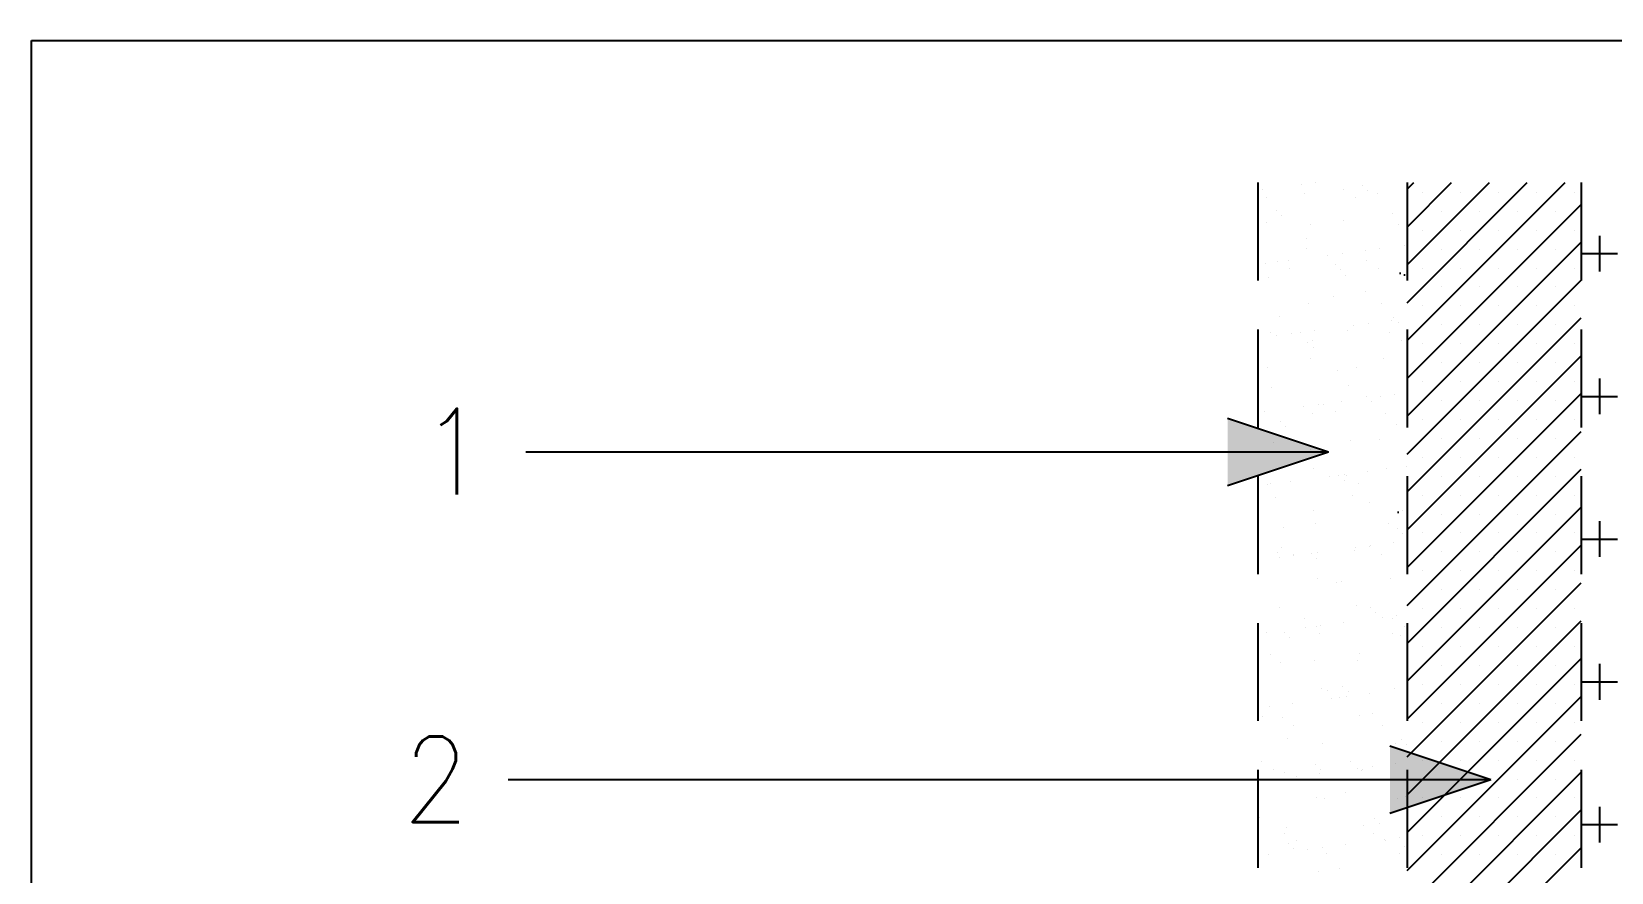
# Model space of a CAD drawing. Header units: millimetres. Extents: x 1852829 to 1882754, y -270850 to -231658.
# Drawn here: x 1857577.7 to 1857771.5, y -238351.2 to -238248.1 of the extents above; entities that cross this region are included whole.
import ezdxf

# ---------------------------------------------------------------- set-up
doc = ezdxf.new("R2010")
doc.units = ezdxf.units.MM
doc.linetypes.add('DASHED', pattern=[0.75, 0.5, -0.25])
doc.layers.add('DETAYLAR', color=7, linetype='Continuous')
doc.styles.add('ELEKTRIK', font='romanstw.shx', dxfattribs={"height": 0.2})
doc.styles.get("Standard").update_dxf_attribs({"font": 'ARIALN.TTF'})
doc.linetypes.add('DIYAFON-HATTI', pattern='A,12.7,-5.08,["DF",Standard,S=2.54,R=0,X=-2.54,Y=-1.27],-5.08', length=22.86)

# ---------------------------------------------------------------- blocks, each defined once
blk = doc.blocks.new('TD7')
at = {"linetype": 'Continuous', "ltscale": 40}
h = blk.add_hatch(dxfattribs=at)
h.set_pattern_fill('AR-SAND,_I', color=256, scale=29.16666666666666, style=2)
h.set_pattern_definition([(37.50000000000001, (-23634.79990994395, -8647.217316789203), (-1.837306278196903, 56.19902659621708), [0, -44.33333333333332, 0, -49.58333333333332, 0, -47.39583333333332]), (7.499999999999996, (-23634.79990994395, -8647.217316789203), (51.61848723697538, 82.3125935692007), [0, -23.91666666666652, 0, -39.95833333333305, 0, -15.31249999999992]), (327.5, (-23670.67490994395, -8647.217316789203), (90.82913763441861, 0.1650557281614644), [0, -14.58333333333333, 0, -52.5, 0, -68.54166666666667]), (317.5, (-23670.67490994395, -8647.217316789203), (87.67869263335854, 25.59887064391559), [0, -7.291666666666665, 0, -34.41666666666666, 0, -39.37499999999998])])
edge = h.paths.add_edge_path()
edge.add_line((-462.7535068386932, 631.9462456818436), (-432.2095254722515, 631.9462456818436))
edge.add_line((-492.6443883707976, 666.8361246686544), (-492.6443883707976, 631.9462456818436))
edge.add_line((-492.6443883707976, 666.8361246686544), (-462.7535068386932, 666.8361246686544))
edge.add_line((-462.7535068386932, 1292.85897719278), (-432.2095254722515, 1292.85897719278))
edge.add_line((-492.6443883707976, 631.9462456818436), (-462.7535068386932, 631.9462456818436))
edge.add_line((-462.7535068386932, 1292.85897719278), (-462.7535068386932, 631.9462456819018))
edge.add_line((-432.2095254728337, 1292.85897719278), (-432.2095254728337, 632.7648766125202))
h = blk.add_hatch(dxfattribs=at)
h.set_pattern_fill('CROSS,_I', color=256, scale=58.33333333333333, style=2)
h.set_pattern_definition([(0, (-23634.79990994395, -8669.255376965913), (14.58333333333333, 14.58333333333332), [7.291666666666666, -21.875]), (90, (-23631.15407661034, -8672.90121029923), (-14.58333333333333, 14.58333333333332), [7.291666666666663, -21.87499999999999])])
edge = h.paths.add_edge_path()
edge.add_line((-108.951249265112, 1270.82091701607), (-108.951249265112, 626.9617341608391))
edge.add_line((-396.6442960513523, 1270.82091701607), (-396.6442960513523, 610.7268164357519))
for points in [[(-468.9521358566126, 1213.829436490196), (-468.9521358566126, 1200.053806838579), (-448.2782981342169, 1206.941621664329)], [(-435.7564223704392, 1146.868037795764), (-435.7564223704392, 1133.092408144148), (-415.0825846475782, 1139.980222969898)]]:
    blk.add_hatch(color=256, dxfattribs=at).paths.add_polyline_path(points)
at = {"color": 2, "linetype": 'DASHED', "ltscale": 40}
for p, q in [((-462.7535068386932, 1261.994623034145), (-462.7535068386932, 631.9462456818436)), ((-432.2095254728337, 1261.994623034145), (-432.2095254728337, 632.7648766124621)), ((-396.6442960513523, 1261.994623034145), (-396.6442960513523, 632.7648766124621)), ((-433.2356773082865, 1194.946573566878), (-433.2356773082865, 1194.946573566878))]:
    blk.add_line(p, q, dxfattribs=at)
at = {"linetype": 'Continuous', "ltscale": 40}
for p, q in [((-461.8354509795317, 1260.495015628985), (-461.8354509795317, 1260.495015628985)), ((-453.912154129357, 1261.538137448486), (-453.912154129357, 1261.538137448486)), ((-450.8758542413125, 1261.93787391216), (-450.8758542413125, 1261.93787391216)), ((-445.2300134422257, 1260.617406545905), (-445.2300134422257, 1260.617406545905)), ((-441.3947734002722, 1261.383627087169), (-441.3947734002722, 1261.383627087169)), ((-440.3195772840409, 1260.398391367635), (-440.3195772840409, 1260.398391367635)), ((-432.2095254728337, 1229.724805352511), (-399.9397077907342, 1261.994623034145)), ((-432.2095254728337, 1237.458785771741), (-407.6736882099648, 1261.994623034145)), ((-432.2095254728337, 1245.192766191088), (-415.4076686293119, 1261.994623034145)), ((-432.2095254728337, 1252.926746610377), (-423.1416490486589, 1261.994623034145)), ((-432.2095254728337, 1260.660727029433), (-430.8756294677731, 1261.994623034145)), ((-428.9916620351141, 1260.011600241763), (-428.9916620351141, 1260.011600241763)), ((-421.2576816162326, 1260.011600241763), (-421.2576816162326, 1260.011600241763)), ((-413.5237011968857, 1260.011600241763), (-413.5237011968857, 1260.011600241763)), ((-405.7897207775385, 1260.011600241763), (-405.7897207775385, 1260.011600241763)), ((-398.0557403581915, 1260.011600241763), (-398.0557403581915, 1260.011600241763)), ((-460.9359492525689, 1259.017271542572), (-460.9359492525689, 1259.017271542572)), ((-453.1185377041111, 1259.822938570753), (-453.1185377041111, 1259.822938570753)), ((-442.7701217253924, 1259.050282688171), (-442.7701217253924, 1259.050282688171)), ((-438.1963482928695, 1259.751368967874), (-438.1963482928695, 1259.751368967874)), ((-432.2095254728337, 1221.990824933397), (-396.6442960513523, 1257.556054354354)), ((-460.9859583287033, 1253.786054399738), (-460.9859583287033, 1253.786054399738)), ((-458.9305119267662, 1256.263852958334), (-458.9305119267662, 1256.263852958334)), ((-457.8553158108843, 1255.278617238975), (-457.8553158108843, 1255.278617238975)), ((-445.2307479101, 1254.353684297355), (-445.2307479101, 1254.353684297355)), ((-435.2446516153868, 1255.748078771867), (-435.2446516153868, 1255.748078771867)), ((-425.1246718256734, 1256.14461003209), (-425.1246718256734, 1256.14461003209)), ((-417.3906914062099, 1256.14461003209), (-417.3906914062099, 1256.14461003209)), ((-409.6567109870957, 1256.14461003209), (-409.6567109870957, 1256.14461003209)), ((-401.9227305677487, 1256.14461003209), (-401.9227305677487, 1256.14461003209)), ((-452.7803901423467, 1250.628304643207), (-452.7803901423467, 1250.628304643207)), ((-452.0803390714572, 1253.375625654938), (-452.0803390714572, 1253.375625654938)), ((-433.9145115443971, 1253.408636800595), (-433.9145115443971, 1253.408636800595)), ((-428.9916620351141, 1252.277619822533), (-428.9916620351141, 1252.277619822533)), ((-421.2576816162326, 1252.277619822533), (-421.2576816162326, 1252.277619822533)), ((-413.5237011968857, 1252.277619822533), (-413.5237011968857, 1252.277619822533)), ((-405.7897207775385, 1252.277619822533), (-405.7897207775385, 1252.277619822533)), ((-398.0557403581915, 1252.277619822533), (-398.0557403581915, 1252.277619822533)), ((-452.7510764485922, 1248.583133251581), (-452.7510764485922, 1248.583133251581)), ((-448.5338435847078, 1247.142827303847), (-448.5338435847078, 1247.142827303847)), ((-445.4975436966632, 1247.542563767521), (-445.4975436966632, 1247.542563767521)), ((-440.7551324429222, 1248.16691405361), (-440.7551324429222, 1248.16691405361)), ((-437.8288870373507, 1248.511563648644), (-437.8288870373507, 1248.511563648644)), ((-432.8318355927477, 1249.210035873169), (-432.8318355927477, 1249.210035873169)), ((-432.2095254728337, 1214.256844514166), (-396.6442960513523, 1249.822073935182)), ((-425.1246718256734, 1248.410629612859), (-425.1246718256734, 1248.410629612859)), ((-417.3906914062099, 1248.410629612859), (-417.3906914062099, 1248.410629612859)), ((-409.6567109870957, 1248.410629612859), (-409.6567109870957, 1248.410629612859)), ((-401.9227305677487, 1248.410629612859), (-401.9227305677487, 1248.410629612859)), ((-461.1995516886237, 1245.475355198258), (-461.1995516886237, 1245.475355198258)), ((-458.6846755285513, 1245.977132378146), (-458.6846755285513, 1245.977132378146)), ((-456.4571404353483, 1246.099705484346), (-456.4571404353483, 1246.099705484346)), ((-456.2247838116018, 1244.410008520586), (-456.2247838116018, 1244.410008520586)), ((-446.9743311147903, 1245.308031758177), (-446.9743311147903, 1245.308031758177)), ((-445.8991349987917, 1244.322796038759), (-445.8991349987917, 1244.322796038759)), ((-440.5188480018405, 1246.010143523861), (-440.5188480018405, 1246.010143523861)), ((-438.0589562848909, 1244.443019666127), (-438.0589562848909, 1244.443019666127)), ((-428.9916620351141, 1244.543639403302), (-428.9916620351141, 1244.543639403302)), ((-421.2576816162326, 1244.543639403302), (-421.2576816162326, 1244.543639403302)), ((-413.5237011968857, 1244.543639403302), (-413.5237011968857, 1244.543639403302)), ((-405.7897207775385, 1244.543639403302), (-405.7897207775385, 1244.543639403302)), ((-398.0557403581915, 1244.543639403302), (-398.0557403581915, 1244.543639403302)), ((-460.6184970728354, 1242.546249080449), (-460.6184970728354, 1242.546249080449)), ((-444.8632866543483, 1243.113878978183), (-444.8632866543483, 1243.113878978183)), ((-432.2095254728337, 1206.522864094819), (-396.6442960513523, 1242.088093515835)), ((-425.1246718256734, 1240.676649193628), (-425.1246718256734, 1240.676649193628)), ((-417.3906914062099, 1240.676649193628), (-417.3906914062099, 1240.676649193628)), ((-409.6567109870957, 1240.676649193628), (-409.6567109870957, 1240.676649193628)), ((-401.9227305677487, 1240.676649193628), (-401.9227305677487, 1240.676649193628)), ((-452.3836151926079, 1237.343327932234), (-452.3836151926079, 1237.343327932234)), ((-447.3691736304899, 1238.768362632952), (-447.3691736304899, 1238.768362632952)), ((-440.824209330487, 1239.672483442933), (-440.824209330487, 1239.672483442933)), ((-458.3599478567482, 1234.552709314274), (-458.3599478567482, 1234.552709314274)), ((-437.4614257818318, 1237.271758329356), (-437.4614257818318, 1237.271758329356)), ((-435.0181503029307, 1234.352210557961), (-435.0181503029307, 1234.352210557961)), ((-432.2095254728337, 1198.788883675705), (-396.6442960513523, 1234.354113096662)), ((-428.9916620351141, 1236.809658984072), (-428.9916620351141, 1236.809658984072)), ((-421.2576816162326, 1236.809658984072), (-421.2576816162326, 1236.809658984072)), ((-413.5237011968857, 1236.809658984072), (-413.5237011968857, 1236.809658984072)), ((-405.7897207775385, 1236.809658984072), (-405.7897207775385, 1236.809658984072)), ((-398.0557403581915, 1236.809658984072), (-398.0557403581915, 1236.809658984072)), ((-460.2510358173167, 1231.306443761161), (-460.2510358173167, 1231.306443761161)), ((-455.8212411442073, 1231.080045053619), (-455.8212411442073, 1231.080045053619)), ((-453.9735100875841, 1231.36986935616), (-453.9735100875841, 1231.36986935616)), ((-451.0788298906992, 1231.704395339824), (-451.0788298906992, 1231.704395339824)), ((-444.4958253988297, 1231.874073658837), (-444.4958253988297, 1231.874073658837)), ((-443.1555330399423, 1232.747517159267), (-443.1555330399423, 1232.747517159267)), ((-440.1192331520141, 1233.147253622941), (-440.1192331520141, 1233.147253622941)), ((-435.8076825608732, 1231.402880501817), (-435.8076825608732, 1231.402880501817)), ((-435.3768218986224, 1233.771603909146), (-435.3768218986224, 1233.771603909146)), ((-433.9429541864665, 1233.366974838544), (-433.9429541864665, 1233.366974838544)), ((-425.1246718256734, 1232.942668774514), (-425.1246718256734, 1232.942668774514)), ((-417.3906914062099, 1232.942668774514), (-417.3906914062099, 1232.942668774514)), ((-409.6567109870957, 1232.942668774514), (-409.6567109870957, 1232.942668774514)), ((-401.9227305677487, 1232.942668774514), (-401.9227305677487, 1232.942668774514)), ((-458.8575410317861, 1230.680308590061), (-458.8575410317861, 1230.680308590061)), ((-452.5538888297742, 1229.232436429243), (-452.5538888297742, 1229.232436429243)), ((-451.5136183706346, 1229.802745498484), (-451.5136183706346, 1229.802745498484)), ((-451.47869271331, 1228.247200709884), (-451.47869271331, 1228.247200709884)), ((-433.3477908440398, 1229.835756644141), (-433.3477908440398, 1229.835756644141)), ((-428.9916620351141, 1229.075678564724), (-428.9916620351141, 1229.075678564724)), ((-421.2576816162326, 1229.075678564724), (-421.2576816162326, 1229.075678564724)), ((-413.5237011968857, 1229.075678564724), (-413.5237011968857, 1229.075678564724)), ((-405.7897207775385, 1229.075678564724), (-405.7897207775385, 1229.075678564724)), ((-398.0557403581915, 1229.075678564724), (-398.0557403581915, 1229.075678564724)), ((-452.0161539370891, 1226.103522612946), (-452.0161539370891, 1226.103522612946)), ((-437.0939645260803, 1226.031953010184), (-437.0939645260803, 1226.031953010184)), ((-432.2095254728337, 1191.054903256474), (-396.6442960513523, 1226.620132677373)), ((-425.1246718256734, 1225.208688355284), (-425.1246718256734, 1225.208688355284)), ((-417.3906914062099, 1225.208688355284), (-417.3906914062099, 1225.208688355284)), ((-409.6567109870957, 1225.208688355284), (-409.6567109870957, 1225.208688355284)), ((-401.9227305677487, 1225.208688355284), (-401.9227305677487, 1225.208688355284)), ((-460.8238357166992, 1224.128088465193), (-460.8238357166992, 1224.128088465193)), ((-446.4037670450052, 1223.596888114116), (-446.4037670450052, 1223.596888114116)), ((-442.6580081896388, 1224.16109961085), (-442.6580081896388, 1224.16109961085)), ((-428.9916620351141, 1221.341698145552), (-428.9916620351141, 1221.341698145552)), ((-421.2576816162326, 1221.341698145552), (-421.2576816162326, 1221.341698145552)), ((-413.5237011968857, 1221.341698145552), (-413.5237011968857, 1221.341698145552)), ((-405.7897207775385, 1221.341698145552), (-405.7897207775385, 1221.341698145552)), ((-398.0557403581915, 1221.341698145552), (-398.0557403581915, 1221.341698145552)), ((-459.8835745616816, 1220.066638442047), (-459.8835745616816, 1220.066638442047)), ((-444.1283641433108, 1220.634268339549), (-444.1283641433108, 1220.634268339549)), ((-440.5977080179147, 1218.276615229086), (-440.5977080179147, 1218.276615229086)), ((-437.7772224952932, 1218.352207014745), (-437.7772224952932, 1218.352207014745)), ((-434.7409226078307, 1218.751943478477), (-434.7409226078307, 1218.751943478477)), ((-432.2095254728337, 1183.320922837127), (-396.6442960513523, 1218.886152258143)), ((-461.4025273377774, 1215.241876626038), (-461.4025273377774, 1215.241876626038)), ((-453.4792304876027, 1216.284998445422), (-453.4792304876027, 1216.284998445422)), ((-451.6486926813376, 1214.863717293832), (-451.6486926813376, 1214.863717293832)), ((-450.4429305996746, 1216.684734909097), (-450.4429305996746, 1216.684734909097)), ((-449.2623446468495, 1216.762606334174), (-449.2623446468495, 1216.762606334174)), ((-446.8024529301326, 1215.195482476498), (-446.8024529301326, 1215.195482476498)), ((-445.700519345817, 1217.309085195244), (-445.700519345817, 1217.309085195244)), ((-439.5225119014503, 1217.291379509552), (-439.5225119014503, 1217.291379509552)), ((-436.7265032700961, 1214.792147690954), (-436.7265032700961, 1214.792147690954)), ((-425.1246718256734, 1217.474707935936), (-425.1246718256734, 1217.474707935936)), ((-417.3906914062099, 1217.474707935936), (-417.3906914062099, 1217.474707935936)), ((-409.6567109870957, 1217.474707935936), (-409.6567109870957, 1217.474707935936)), ((-401.9227305677487, 1217.474707935936), (-401.9227305677487, 1217.474707935936)), ((-448.2782981342169, 1206.941621664329), (-468.9521358566126, 1213.829436490196)), ((-458.1334465442924, 1213.156841100252), (-458.1334465442924, 1213.156841100252)), ((-457.0582504282937, 1212.17160538095), (-457.0582504282937, 1212.17160538095)), ((-434.4475862329126, 1212.641066913842), (-434.4475862329126, 1212.641066913842)), ((-428.9916620351141, 1213.607717726496), (-428.9916620351141, 1213.607717726496)), ((-421.2576816162326, 1213.607717726496), (-421.2576816162326, 1213.607717726496)), ((-413.5237011968857, 1213.607717726496), (-413.5237011968857, 1213.607717726496)), ((-405.7897207775385, 1213.607717726496), (-405.7897207775385, 1213.607717726496)), ((-398.0557403581915, 1213.607717726496), (-398.0557403581915, 1213.607717726496)), ((-459.5161133060463, 1208.826833122759), (-459.5161133060463, 1208.826833122759)), ((-456.1126702757318, 1209.520825443207), (-456.1126702757318, 1209.520825443207)), ((-443.7609028877922, 1209.39446302026), (-443.7609028877922, 1209.39446302026)), ((-437.946842749021, 1209.553836588748), (-437.946842749021, 1209.553836588748)), ((-432.2095254728337, 1175.586942418071), (-396.6442960513523, 1211.152171839087)), ((-425.1246718256734, 1209.740727516764), (-425.1246718256734, 1209.740727516764)), ((-417.3906914062099, 1209.740727516764), (-417.3906914062099, 1209.740727516764)), ((-409.6567109870957, 1209.740727516764), (-409.6567109870957, 1209.740727516764)), ((-401.9227305677487, 1209.740727516764), (-401.9227305677487, 1209.740727516764)), ((-448.2782981342169, 1206.941621664329), (-612.4462171761551, 1206.941621664329)), ((-448.2782981342169, 1206.941621664329), (-468.9521358566126, 1200.053806838579)), ((-451.9833247597561, 1207.521292785066), (-451.9833247597561, 1207.521292785066)), ((-428.9916620351141, 1205.873737307149), (-428.9916620351141, 1205.873737307149)), ((-421.2576816162326, 1205.873737307149), (-421.2576816162326, 1205.873737307149)), ((-413.5237011968857, 1205.873737307149), (-413.5237011968857, 1205.873737307149)), ((-405.7897207775385, 1205.873737307149), (-405.7897207775385, 1205.873737307149)), ((-398.0557403581915, 1205.873737307149), (-398.0557403581915, 1205.873737307149)), ((-462.7170067329425, 1202.122332166473), (-462.7170067329425, 1202.122332166473)), ((-451.281231425819, 1203.623911974544), (-451.281231425819, 1203.623911974544)), ((-448.1009199429536, 1201.889688300958), (-448.1009199429536, 1201.889688300958)), ((-446.1772657321999, 1202.201019900152), (-446.1772657321999, 1202.201019900152)), ((-445.0646200547926, 1202.289424764691), (-445.0646200547926, 1202.289424764691)), ((-444.5511792061152, 1202.155343312188), (-444.5511792061152, 1202.155343312188)), ((-440.322208801168, 1202.913775050663), (-440.322208801168, 1202.913775050663)), ((-436.3590420145774, 1203.552342371666), (-436.3590420145774, 1203.552342371666)), ((-432.3989119509934, 1203.956896870164), (-432.3989119509934, 1203.956896870164)), ((-432.2095254728337, 1167.852961998782), (-396.6442960513523, 1203.418191419739)), ((-425.1246718256734, 1202.006747097475), (-425.1246718256734, 1202.006747097475)), ((-417.3906914062099, 1202.006747097592), (-417.3906914062099, 1202.006747097592)), ((-409.6567109870957, 1202.006747097592), (-409.6567109870957, 1202.006747097592)), ((-401.9227305677487, 1202.006747097592), (-401.9227305677487, 1202.006747097592)), ((-460.766628046869, 1200.222216195252), (-460.766628046869, 1200.222216195252)), ((-460.2571150159929, 1200.555208308738), (-460.2571150159929, 1200.555208308738)), ((-456.0242167930119, 1200.846566481457), (-456.0242167930119, 1200.846566481457)), ((-445.1020696164341, 1201.215784180676), (-445.1020696164341, 1201.215784180676)), ((-442.0912874891653, 1200.588219454512), (-442.0912874891653, 1200.588219454512)), ((-462.637808142812, 1196.096010051842), (-462.637808142812, 1196.096010051842)), ((-459.1486520504113, 1197.587027803587), (-459.1486520504113, 1197.587027803587)), ((-443.3934416321571, 1198.154657701147), (-443.3934416321571, 1198.154657701147)), ((-440.0271439478965, 1196.56547158485), (-440.0271439478965, 1196.56547158485)), ((-432.2095254728337, 1160.118981579551), (-396.6442960513523, 1195.684211000567)), ((-428.9916620351141, 1198.139756887918), (-428.9916620351141, 1198.139756887918)), ((-421.2576816162326, 1198.139756887918), (-421.2576816162326, 1198.139756887918)), ((-413.5237011968857, 1198.139756887918), (-413.5237011968857, 1198.139756887918)), ((-405.7897207775385, 1198.139756887918), (-405.7897207775385, 1198.139756887918)), ((-398.0557403581915, 1198.139756887918), (-398.0557403581915, 1198.139756887918)), ((-451.4015048349974, 1194.913562421163), (-451.4015048349974, 1194.913562421163)), ((-450.9137701703003, 1192.384106655372), (-450.9137701703003, 1192.384106655372)), ((-435.9915807589421, 1192.312537052494), (-435.9915807589421, 1192.312537052494)), ((-425.1246718256734, 1194.272766678361), (-425.1246718256734, 1194.272766678361)), ((-417.3906914062099, 1194.272766678361), (-417.3906914062099, 1194.272766678361)), ((-409.6567109870957, 1194.272766678361), (-409.6567109870957, 1194.272766678361)), ((-401.9227305677487, 1194.272766678361), (-401.9227305677487, 1194.272766678361)), ((-457.5628824742743, 1191.445697456132), (-457.5628824742743, 1191.445697456132)), ((-434.2210849204566, 1191.245198699995), (-434.2210849204566, 1191.245198699995)), ((-433.1458888041088, 1190.259962980461), (-433.1458888041088, 1190.259962980461)), ((-428.9916620351141, 1190.405776468804), (-428.9916620351141, 1190.405776468804)), ((-421.2576816162326, 1190.405776468804), (-421.2576816162326, 1190.405776468804)), ((-413.5237011968857, 1190.405776468804), (-413.5237011968857, 1190.405776468804)), ((-405.7897207775385, 1190.405776468804), (-405.7897207775385, 1190.405776468804)), ((-398.0557403581915, 1190.405776468804), (-398.0557403581915, 1190.405776468804)), ((-458.7811907947761, 1186.347222484299), (-458.7811907947761, 1186.347222484299)), ((-458.0058412924407, 1187.515069144312), (-458.0058412924407, 1187.515069144312)), ((-455.5459495753748, 1185.947945286752), (-455.5459495753748, 1185.947945286752)), ((-455.3883175019873, 1185.826906050788), (-455.3883175019873, 1185.826906050788)), ((-451.7568234471837, 1186.12542457116), (-451.7568234471837, 1186.12542457116)), ((-450.6459062487119, 1186.451256336877), (-450.6459062487119, 1186.451256336877)), ((-443.025980376522, 1186.914852381858), (-443.025980376522, 1186.914852381858)), ((-442.7226093981881, 1187.494378156494), (-442.7226093981881, 1187.494378156494)), ((-439.8400137652641, 1187.548080290085), (-439.8400137652641, 1187.548080290085)), ((-439.6863095102597, 1187.894114620052), (-439.6863095102597, 1187.894114620052)), ((-437.3801220484311, 1185.980956432468), (-437.3801220484311, 1185.980956432468)), ((-434.9438982565187, 1188.518464906141), (-434.9438982565187, 1188.518464906141)), ((-432.2095254728337, 1152.385001160262), (-396.6442960513523, 1187.950230581278)), ((-425.1246718256734, 1186.53878625913), (-425.1246718256734, 1186.53878625913)), ((-417.3906914062099, 1186.53878625913), (-417.3906914062099, 1186.53878625913)), ((-409.6567109870957, 1186.53878625913), (-409.6567109870957, 1186.53878625913)), ((-401.9227305677487, 1186.53878625913), (-401.9227305677487, 1186.53878625913)), ((-458.4246173901483, 1185.427169587172), (-458.4246173901483, 1185.427169587172)), ((-450.6816273308357, 1185.140188851743), (-450.6816273308357, 1185.140188851743)), ((-428.9916620351141, 1182.671796049457), (-428.9916620351141, 1182.671796049457)), ((-421.2576816162326, 1182.671796049457), (-421.2576816162326, 1182.671796049457)), ((-413.5237011968857, 1182.671796049457), (-413.5237011968857, 1182.671796049457)), ((-405.7897207775385, 1182.671796049457), (-405.7897207775385, 1182.671796049457)), ((-398.0557403581915, 1182.671796049457), (-398.0557403581915, 1182.671796049457)), ((-450.5463089147817, 1181.144301336084), (-450.5463089147817, 1181.144301336084)), ((-446.6903393944958, 1180.306299399119), (-446.6903393944958, 1180.306299399119)), ((-445.6067016624147, 1180.489876255975), (-445.6067016624147, 1180.489876255975)), ((-435.62411950354, 1181.072731733205), (-435.62411950354, 1181.072731733205)), ((-432.2095254728337, 1144.65102074109), (-396.6442960513523, 1180.216250162048)), ((-425.1246718256734, 1178.8048058399), (-425.1246718256734, 1178.8048058399)), ((-417.3906914062099, 1178.8048058399), (-417.3906914062099, 1178.8048058399)), ((-409.6567109870957, 1178.8048058399), (-409.6567109870957, 1178.8048058399)), ((-401.9227305677487, 1178.8048058399), (-401.9227305677487, 1178.8048058399)), ((-458.4137295390246, 1175.107417165185), (-458.4137295390246, 1175.107417165185)), ((-453.2946758514736, 1172.907806122326), (-453.2946758514736, 1172.907806122326)), ((-442.6585191206539, 1175.675047062687), (-442.6585191206539, 1175.675047062687)), ((-439.800642635324, 1175.169603370945), (-439.800642635324, 1175.169603370945)), ((-438.7254465190927, 1174.184367651469), (-438.7254465190927, 1174.184367651469)), ((-437.3442988535388, 1173.099068011739), (-437.3442988535388, 1173.099068011739)), ((-435.1288483247627, 1172.940817268099), (-435.1288483247627, 1172.940817268099)), ((-434.3079989653776, 1173.498804475413), (-434.3079989653776, 1173.498804475413)), ((-428.9916620351141, 1174.937815630226), (-428.9916620351141, 1174.937815630226)), ((-421.2576816162326, 1174.937815630343), (-421.2576816162326, 1174.937815630343)), ((-413.5237011968857, 1174.937815630343), (-413.5237011968857, 1174.937815630343)), ((-405.7897207775385, 1174.937815630343), (-405.7897207775385, 1174.937815630343)), ((-398.0557403581915, 1174.937815630343), (-398.0557403581915, 1174.937815630343)), ((-460.969603696023, 1169.988737623091), (-460.969603696023, 1169.988737623091)), ((-457.3363811618182, 1170.049829242169), (-457.3363811618182, 1170.049829242169)), ((-453.0463068458484, 1171.031859442591), (-453.0463068458484, 1171.031859442591)), ((-450.8347841346404, 1171.340682264766), (-450.8347841346404, 1171.340682264766)), ((-450.1788476592628, 1169.904496016854), (-450.1788476592628, 1169.904496016854)), ((-450.010006957571, 1171.431595906149), (-450.010006957571, 1171.431595906149)), ((-445.2675957041791, 1172.055946192238), (-445.2675957041791, 1172.055946192238)), ((-435.2566582477884, 1169.832926413975), (-435.2566582477884, 1169.832926413975)), ((-433.6505208505548, 1169.534055055759), (-433.6505208505548, 1169.534055055759)), ((-432.6689566072309, 1171.373693410365), (-432.6689566072309, 1171.373693410365)), ((-432.2095254728337, 1136.917040321859), (-396.6442960513523, 1172.482269742875)), ((-425.1246718256734, 1171.070825420669), (-425.1246718256734, 1171.070825420669)), ((-417.3906914062099, 1171.070825420669), (-417.3906914062099, 1171.070825420669)), ((-409.6567109870957, 1171.070825420669), (-409.6567109870957, 1171.070825420669)), ((-401.9227305677487, 1171.070825420669), (-401.9227305677487, 1171.070825420669)), ((-456.2611850459361, 1169.064593522867), (-456.2611850459361, 1169.064593522867)), ((-428.9916620351141, 1167.203835211112), (-428.9916620351141, 1167.203835211112)), ((-421.2576816162326, 1167.203835211112), (-421.2576816162326, 1167.203835211112)), ((-413.5237011968857, 1167.203835211112), (-413.5237011968857, 1167.203835211112)), ((-405.7897207775385, 1167.203835211112), (-405.7897207775385, 1167.203835211112)), ((-398.0557403581915, 1167.203835211112), (-398.0557403581915, 1167.203835211112)), ((-460.1450014802393, 1165.666025231476), (-460.1450014802393, 1165.666025231476)), ((-458.046268283273, 1163.867611845839), (-458.046268283273, 1163.867611845839)), ((-451.1862593773985, 1164.414280926983), (-451.1862593773985, 1164.414280926983)), ((-442.2910578650188, 1164.43524174334), (-442.2910578650188, 1164.43524174334)), ((-441.9791739535285, 1165.699036377016), (-441.9791739535285, 1165.699036377016)), ((-432.2095254728337, 1129.18305990257), (-396.6442960513523, 1164.748289323586)), ((-425.1246718256734, 1163.336845001322), (-425.1246718256734, 1163.336845001322)), ((-417.3906914062099, 1163.336845001322), (-417.3906914062099, 1163.336845001322)), ((-409.6567109870957, 1163.336845001322), (-409.6567109870957, 1163.336845001322)), ((-401.9227305677487, 1163.336845001322), (-401.9227305677487, 1163.336845001322)), ((-449.8113864031619, 1158.664690697565), (-449.8113864031619, 1158.664690697565)), ((-448.5835104105063, 1158.30054310034), (-448.5835104105063, 1158.30054310034)), ((-447.6679963010828, 1156.636549297953), (-447.6679963010828, 1156.636549297953)), ((-446.1236186936728, 1156.73341924278), (-446.1236186936728, 1156.73341924278)), ((-445.3802003498422, 1159.094008042011), (-445.3802003498422, 1159.094008042011)), ((-444.6316964130384, 1157.036285761627), (-444.6316964130384, 1157.036285761627)), ((-444.3050042339598, 1158.108772322535), (-444.3050042339598, 1158.108772322535)), ((-439.8892851591808, 1157.660636047832), (-439.8892851591808, 1157.660636047832)), ((-434.8891969922695, 1158.593121094745), (-434.8891969922695, 1158.593121094745)), ((-432.2095254728337, 1121.449079483398), (-396.6442960513523, 1157.014308904356)), ((-428.9916620351141, 1159.469854791881), (-428.9916620351141, 1159.469854791881)), ((-421.2576816162326, 1159.469854791881), (-421.2576816162326, 1159.469854791881)), ((-413.5237011968857, 1159.469854791881), (-413.5237011968857, 1159.469854791881)), ((-405.7897207775385, 1159.469854791881), (-405.7897207775385, 1159.469854791881)), ((-398.0557403581915, 1159.469854791881), (-398.0557403581915, 1159.469854791881)), ((-460.3337044049983, 1154.969077192363), (-460.3337044049983, 1154.969077192363)), ((-455.591293151374, 1155.593427478452), (-455.591293151374, 1155.593427478452)), ((-439.2300785655388, 1153.458459726767), (-439.2300785655388, 1153.458459726767)), ((-425.1246718256734, 1155.602864582208), (-425.1246718256734, 1155.602864582208)), ((-417.3906914062099, 1155.602864582208), (-417.3906914062099, 1155.602864582208)), ((-409.6567109870957, 1155.602864582208), (-409.6567109870957, 1155.602864582208)), ((-401.9227305677487, 1155.602864582208), (-401.9227305677487, 1155.602864582208)), ((-461.8407427603378, 1152.988998193876), (-461.8407427603378, 1152.988998193876)), ((-457.6788070277542, 1152.627806526608), (-457.6788070277542, 1152.627806526608)), ((-455.4338360397378, 1151.05876220949), (-455.4338360397378, 1151.05876220949)), ((-441.9235966095, 1153.195436424168), (-441.9235966095, 1153.195436424168)), ((-437.2680085125612, 1151.09177335503), (-437.2680085125612, 1151.09177335503)), ((-428.9916620351141, 1151.735874372534), (-428.9916620351141, 1151.735874372534)), ((-421.2576816162326, 1151.735874372534), (-421.2576816162326, 1151.735874372534)), ((-413.5237011968857, 1151.735874372534), (-413.5237011968857, 1151.735874372534)), ((-405.7897207775385, 1151.735874372534), (-405.7897207775385, 1151.735874372534)), ((-398.0557403581915, 1151.735874372534), (-398.0557403581915, 1151.735874372534)), ((-456.7658170919166, 1148.338685598108), (-456.7658170919166, 1148.338685598108)), ((-449.4439251476432, 1147.424885378335), (-449.4439251476432, 1147.424885378335)), ((-415.0825846475782, 1139.980222969898), (-435.7564223704392, 1146.868037795764)), ((-434.5217357367507, 1147.353315775457), (-434.5217357367507, 1147.353315775457)), ((-433.4240195379824, 1148.13818684197), (-433.4240195379824, 1148.13818684197)), ((-432.3488234217511, 1147.152951122494), (-432.3488234217511, 1147.152951122494)), ((-432.2095254728337, 1113.715099064051), (-396.6442960513523, 1149.280328485183)), ((-425.1246718256734, 1147.868884162977), (-425.1246718256734, 1147.868884162977)), ((-417.3906914062099, 1147.868884162977), (-417.3906914062099, 1147.868884162977)), ((-409.6567109870957, 1147.868884162977), (-409.6567109870957, 1147.868884162977)), ((-401.9227305677487, 1147.868884162977), (-401.9227305677487, 1147.868884162977)), ((-462.038172496832, 1143.660268932697), (-462.038172496832, 1143.660268932697)), ((-443.872344970121, 1143.693280078238), (-443.872344970121, 1143.693280078238)), ((-428.9916620351141, 1144.00189395342), (-428.9916620351141, 1144.00189395342)), ((-421.2576816162326, 1144.00189395342), (-421.2576816162326, 1144.00189395342)), ((-413.5237011968857, 1144.00189395342), (-413.5237011968857, 1144.00189395342)), ((-405.7897207775385, 1144.00189395342), (-405.7897207775385, 1144.00189395342)), ((-398.0557403581915, 1144.00189395342), (-398.0557403581915, 1144.00189395342)), ((-459.5782807798823, 1142.093145075021), (-459.5782807798823, 1142.093145075021)), ((-457.3113457722357, 1141.388001207379), (-457.3113457722357, 1141.388001207379)), ((-454.9553938606987, 1140.573767047724), (-454.9553938606987, 1140.573767047724)), ((-450.9597580647096, 1143.018412713078), (-450.9597580647096, 1143.018412713078)), ((-450.2129826070738, 1141.19811733393), (-450.2129826070738, 1141.19811733393)), ((-449.8845619483618, 1142.03317699366), (-449.8845619483618, 1142.03317699366)), ((-442.2896857564337, 1142.241239153431), (-442.2896857564337, 1142.241239153431)), ((-441.5561353538651, 1141.955631104996), (-441.5561353538651, 1141.955631104996)), ((-441.4124532527057, 1142.126156220562), (-441.4124532527057, 1142.126156220562)), ((-439.2533858682726, 1142.640975617047), (-439.2533858682726, 1142.640975617047)), ((-434.5109746147644, 1143.265325903252), (-434.5109746147644, 1143.265325903252)), ((-432.2095254728337, 1105.981118644937), (-396.6442960513523, 1141.546348065952)), ((-415.0825846475782, 1139.980222969898), (-616.0675601754338, 1139.980222969898)), ((-457.9916937482776, 1140.174030584167), (-457.9916937482776, 1140.174030584167)), ((-444.8096362799407, 1137.382864397834), (-444.8096362799407, 1137.382864397834)), ((-415.0825846475782, 1139.980222969898), (-435.7564223704392, 1133.092408144148)), ((-425.1246718256734, 1140.13490374363), (-425.1246718256734, 1140.13490374363)), ((-417.3906914062099, 1140.13490374363), (-417.3906914062099, 1140.13490374363)), ((-409.6567109870957, 1140.13490374363), (-409.6567109870957, 1140.13490374363)), ((-401.9227305677487, 1140.13490374363), (-401.9227305677487, 1140.13490374363)), ((-450.7226705988868, 1136.451499187387), (-450.7226705988868, 1136.451499187387)), ((-449.0764638920081, 1136.185080059163), (-449.0764638920081, 1136.185080059163)), ((-434.1542744806502, 1136.113510456169), (-434.1542744806502, 1136.113510456169)), ((-432.5568430717102, 1136.484510332928), (-432.5568430717102, 1136.484510332928)), ((-428.9916620351141, 1136.267913534189), (-428.9916620351141, 1136.267913534189)), ((-421.2576816162326, 1136.267913534189), (-421.2576816162326, 1136.267913534189)), ((-413.5237011968857, 1136.267913534189), (-413.5237011968857, 1136.267913534189)), ((-405.7897207775385, 1136.267913534189), (-405.7897207775385, 1136.267913534189)), ((-398.0557403581915, 1136.267913534189), (-398.0557403581915, 1136.267913534189)), ((-462.3453748069005, 1132.263090269174), (-462.3453748069005, 1132.263090269174)), ((-441.1886740983463, 1130.71582578565), (-441.1886740983463, 1130.71582578565)), ((-439.0035772528499, 1132.06259151292), (-439.0035772528499, 1132.06259151292)), ((-437.9283811365021, 1131.077355793444), (-437.9283811365021, 1131.077355793444)), ((-432.2095254728337, 1098.247138225764), (-396.6442960513523, 1133.81236764678)), ((-425.1246718256734, 1132.400923324516), (-425.1246718256734, 1132.400923324516)), ((-417.3906914062099, 1132.400923324516), (-417.3906914062099, 1132.400923324516)), ((-409.6567109870957, 1132.400923324516), (-409.6567109870957, 1132.400923324516)), ((-401.9227305677487, 1132.400923324516), (-401.9227305677487, 1132.400923324516)), ((-457.3270070557482, 1129.053005910595), (-457.3270070557482, 1129.053005910595)), ((-456.9438845167168, 1130.148195888032), (-456.9438845167168, 1130.148195888032)), ((-454.8671153389149, 1127.485882052919), (-454.8671153389149, 1127.485882052919)), ((-439.1611795291535, 1129.086017056135), (-439.1611795291535, 1129.086017056135)), ((-436.9113752115517, 1127.84592900885), (-436.9113752115517, 1127.84592900885)), ((-436.7012878122038, 1127.518893198459), (-436.7012878122038, 1127.518893198459)), ((-433.87507532374, 1128.245665472583), (-433.87507532374, 1128.245665472583)), ((-428.9916620351141, 1128.533933114842), (-428.9916620351141, 1128.533933114842)), ((-421.2576816162326, 1128.533933114842), (-421.2576816162326, 1128.533933114842)), ((-413.5237011968857, 1128.533933114842), (-413.5237011968857, 1128.533933114842)), ((-405.7897207775385, 1128.533933114842), (-405.7897207775385, 1128.533933114842)), ((-398.0557403581915, 1128.533933114842), (-398.0557403581915, 1128.533933114842)), ((-460.5366800542688, 1124.735598620143), (-460.5366800542688, 1124.735598620143)), ((-456.5393157793441, 1126.942817384086), (-456.5393157793441, 1126.942817384086)), ((-455.4641196633456, 1125.957581664785), (-455.4641196633456, 1125.957581664785)), ((-452.6133832039777, 1125.778720439528), (-452.6133832039777, 1125.778720439528)), ((-449.5770833160494, 1126.178456903377), (-449.5770833160494, 1126.178456903377)), ((-448.7090026364894, 1124.945274739875), (-448.7090026364894, 1124.945274739875)), ((-444.8346720623085, 1126.802807189349), (-444.8346720623085, 1126.802807189349)), ((-433.7868132252479, 1124.873705136939), (-433.7868132252479, 1124.873705136939)), ((-432.8534554679644, 1126.427043197793), (-432.8534554679644, 1126.427043197793)), ((-432.2095254728337, 1090.513157806475), (-396.6442960513523, 1126.078387227491)), ((-425.1246718256734, 1124.666942905285), (-425.1246718256734, 1124.666942905285)), ((-417.3906914062099, 1124.666942905285), (-417.3906914062099, 1124.666942905285)), ((-409.6567109870957, 1124.666942905285), (-409.6567109870957, 1124.666942905285)), ((-401.9227305677487, 1124.666942905285), (-401.9227305677487, 1124.666942905285)), ((-450.3891939948078, 1121.307269068958), (-450.3891939948078, 1121.307269068958)), ((-446.0115051578031, 1121.844236165285), (-446.0115051578031, 1121.844236165285))]:
    blk.add_line(p, q, dxfattribs=at)
at = {"color": 4, "linetype": 'Continuous', "ltscale": 40}
blk.add_lwpolyline([(-713.5175975209568, 1291.029813206347), (713.5175975210732, 1291.029813206347), (713.5175975210732, 0), (-713.5175975209568, 0)], close=True, dxfattribs=at)
at = {"color": 2, "linetype": 'DIYAFON-HATTI', "lineweight": 0, "ltscale": 40, "style": 'ELEKTRIK', "width": 0.9}
for s, p in [('1', (-633.9727307654682, 1198.2899988438)), ('2', (-637.5940737643978, 1131.328600149252))]:
    blk.add_text(s, height=17.5, dxfattribs=at).set_placement(p)

msp = doc.modelspace()

# ---------------------------------------------------------------- block references
at = {"layer": 'DETAYLAR', "transparency": 33554687, "xscale": 0.6000000000000001, "yscale": 0.6000000000000001, "zscale": 0.6000000000000001}
msp.add_blockref('TD7', (1858005.767886492, -239023.7893142808), dxfattribs=at)

doc.saveas('drawing.dxf')
